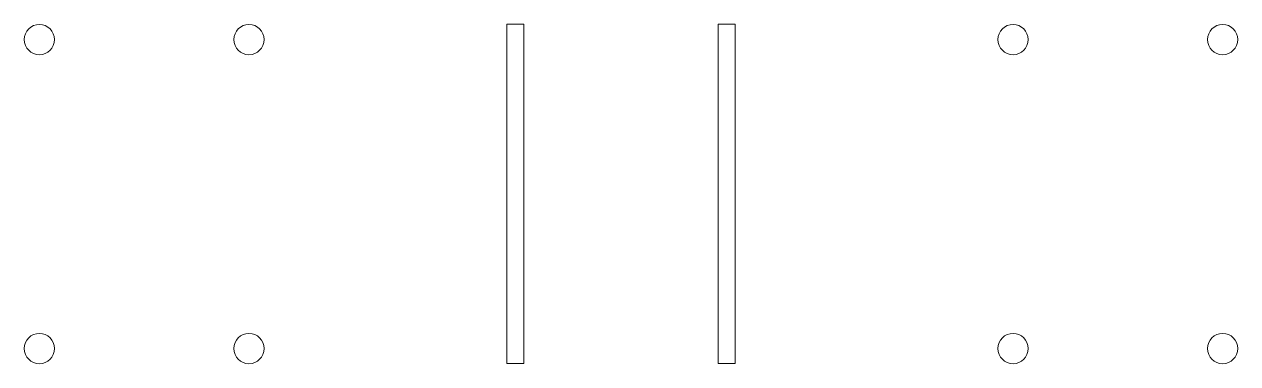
# Model space of a CAD drawing. Header units: millimetres. Extents: x 3 to 157, y 3 to 46.
import ezdxf

# ---------------------------------------------------------------- set-up
doc = ezdxf.new("R2010")
doc.units = ezdxf.units.MM
doc.layers.add('Pocket', color=6, linetype='CONTINUOUS', lineweight=0, true_color=0xff00ff)

msp = doc.modelspace()

# ---------------------------------------------------------------- linework, layer by layer
at = {"layer": 'Pocket'}
for p, q in [((64.38, 3.09), (64.38, 45.91)), ((64.38, 45.91), (66.51, 45.91)), ((66.51, 45.91), (66.51, 3.09)), ((91.09, 45.91), (91.09, 3.09)), ((93.22, 45.91), (91.09, 45.91)), ((93.22, 3.09), (93.22, 45.91)), ((66.51, 3.09), (64.38, 3.09)), ((91.09, 3.09), (93.22, 3.09))]:
    msp.add_line(p, q, dxfattribs=at)
for centre in [(5.26, 43.98), (31.76, 43.98), (128.37, 43.98), (154.87, 43.98), (5.26, 4.98), (31.76, 4.98), (128.37, 4.98), (154.87, 4.98)]:
    msp.add_circle(centre, 1.91, dxfattribs=at)

doc.saveas('drawing.dxf')
